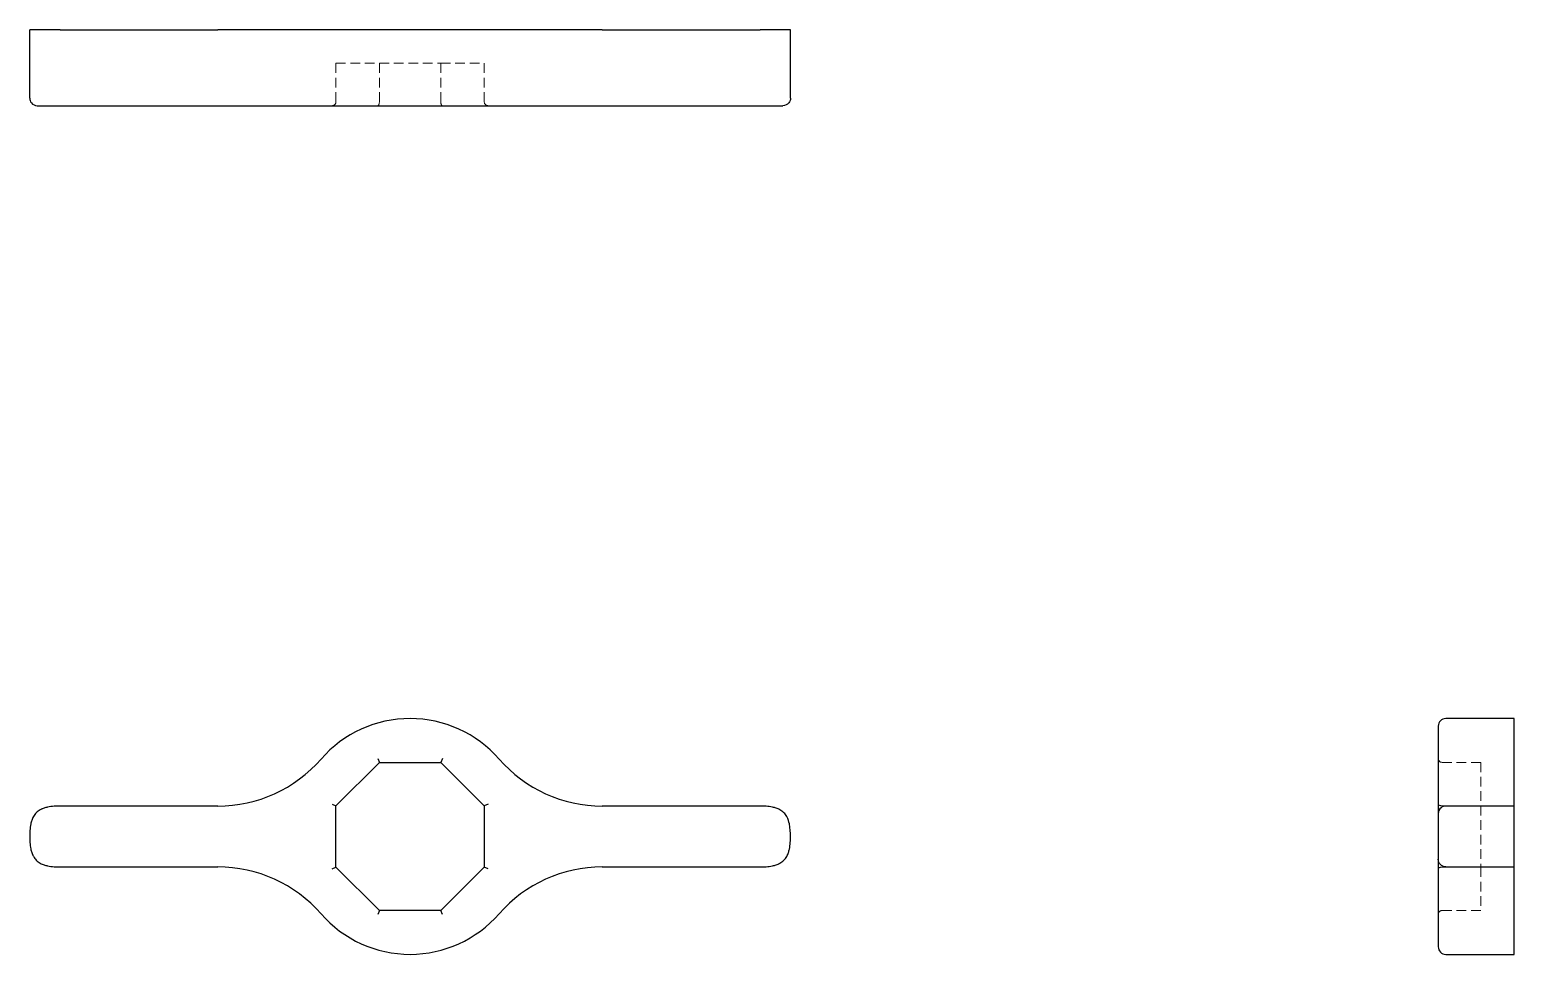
# Model space of a CAD drawing. Header units: millimetres. Extents: x 33 to 228, y 42 to 163.
import ezdxf

# ---------------------------------------------------------------- set-up
doc = ezdxf.new("R2010")
doc.units = ezdxf.units.MM
doc.linetypes.add('HIDDEN', pattern=[1.905, 1.27, -0.635])

msp = doc.modelspace()

# ---------------------------------------------------------------- linework, layer by layer
at = {"color": 7, "linetype": 'Continuous', "lineweight": 25}
for p, q in [((33.04, 154.02), (33.04, 163.01)), ((37.03, 163.01), (57.75, 163.01)), ((71.32, 163.01), (57.75, 163.01)), ((94.67, 163.01), (71.32, 163.01)), ((108.24, 163.01), (94.67, 163.01)), ((108.24, 163.01), (128.96, 163.01)), ((132.95, 154.02), (132.95, 163.01)), ((37.03, 153.02), (57.75, 153.02)), ((57.75, 153.02), (72.07, 153.02)), ((72.07, 153.02), (93.92, 153.02)), ((93.92, 153.02), (108.24, 153.02)), ((108.24, 153.02), (128.96, 153.02)), ((228.01, 72.49), (219.02, 72.49)), ((228.01, 67.17), (228.01, 72.49)), ((218.02, 71.49), (218.02, 66.51)), ((73.25, 61.04), (78.96, 66.74)), ((78.75, 67.24), (78.96, 66.74)), ((78.96, 66.74), (87.03, 66.74)), ((87.24, 67.24), (87.03, 66.74)), ((87.03, 66.74), (92.74, 61.04)), ((218.02, 66.51), (218.02, 60)), ((228.01, 61), (228.01, 67.17)), ((57.75, 61), (37.03, 61)), ((72.75, 61.24), (73.25, 61.04)), ((73.25, 52.96), (73.25, 61.04)), ((93.24, 61.24), (92.74, 61.04)), ((92.74, 61.04), (92.74, 52.96)), ((128.96, 61), (108.24, 61)), ((228.01, 61), (219.02, 61)), ((37.03, 53), (57.75, 53)), ((72.75, 52.76), (73.25, 52.96)), ((78.96, 47.26), (73.25, 52.96)), ((92.74, 52.96), (87.03, 47.26)), ((93.24, 52.76), (92.74, 52.96)), ((108.24, 53), (128.96, 53)), ((218.02, 54), (218.02, 47.49)), ((219.02, 53), (228.01, 53)), ((228.01, 46.83), (228.01, 53)), ((78.96, 47.26), (78.75, 46.76)), ((87.03, 47.26), (78.96, 47.26)), ((87.24, 46.76), (87.03, 47.26)), ((218.02, 47.49), (218.02, 42.51)), ((228.01, 41.51), (228.01, 46.83)), ((219.02, 41.51), (228.01, 41.51))]:
    msp.add_line(p, q, dxfattribs=at)
at = {"color": 7, "linetype": 'HIDDEN', "lineweight": 18}
for p, q in [((73.25, 158.61), (78.96, 158.61)), ((73.25, 153.52), (73.25, 158.61)), ((78.96, 158.61), (87.03, 158.61)), ((78.96, 153.52), (78.96, 158.61)), ((87.03, 158.61), (92.74, 158.61)), ((87.03, 153.52), (87.03, 158.61)), ((92.74, 153.52), (92.74, 158.61)), ((218.52, 66.74), (223.61, 66.74)), ((223.61, 66.74), (223.61, 61.04)), ((218.52, 61.04), (223.61, 61.04)), ((223.61, 61.04), (223.61, 52.96)), ((218.52, 52.96), (223.61, 52.96)), ((223.61, 52.96), (223.61, 47.26)), ((218.52, 47.26), (223.61, 47.26))]:
    msp.add_line(p, q, dxfattribs=at)
at = {"color": 7, "linetype": 'HIDDEN', "lineweight": 18, "flags": 128}
for points in [[(37.03, 61), (37.03, 61)], [(128.96, 61), (128.96, 61)], [(33.04, 57), (33.04, 57)], [(132.95, 57), (132.95, 57)], [(37.03, 53), (37.03, 53)], [(128.96, 53), (128.96, 53)]]:
    msp.add_lwpolyline(points, dxfattribs=at)
at = {"color": 7, "linetype": 'HIDDEN', "lineweight": 18}
for centre, start, end in [((72.75, 153.52), 270, 0), ((93.24, 153.52), 180, 270), ((218.52, 67.24), 180, 270), ((218.52, 46.76), 90, 180)]:
    msp.add_arc(centre, 0.5, start, end, dxfattribs=at)
at = {"color": 7, "linetype": 'Continuous', "lineweight": 25}
for centre, radius, start, end in [((82.99, 57), 15.49, 41.0499, 138.9501), ((219.02, 71.49), 0.999, 90, 180), ((57.75, 78.98), 17.98, 270, 318.9501), ((108.24, 78.98), 17.98, 221.0499, 270), ((57.75, 35.02), 17.98, 41.0499, 90), ((108.24, 35.02), 17.98, 90, 138.9501), ((82.99, 57), 15.49, 221.0499, 318.9501), ((219.02, 42.51), 0.999, 180, 270)]:
    msp.add_arc(centre, radius, start, end, dxfattribs=at)
at = {"color": 7, "linetype": 'HIDDEN', "lineweight": 18}
for centre, major_axis, start_param, end_param in [((78.75, 153.52), (0, 0.5), 3.141593, 4.712389), ((87.24, 153.52), (0, 0.5), 1.570796, 3.141593), ((218.52, 61.24), (0.5, 0), 3.141593, 4.712389), ((218.52, 52.76), (0.5, 0), 1.570796, 3.141593)]:
    msp.add_ellipse(centre, major_axis=major_axis, ratio=0.414214, start_param=start_param, end_param=end_param, dxfattribs=at)
at = {"color": 7, "linetype": 'Continuous', "lineweight": 25}
for points, knots in [([(37.03, 163.01), (36.05, 163.01), (35.38, 163.01), (34.86, 163.01), (34.33, 163.01), (33.96, 163.01), (33.68, 163.01), (33.4, 163.01), (33.21, 163.01), (33.11, 163.01), (33.06, 163.01), (33.04, 163.01), (33.04, 163.01)], [0, 0, 0, 0, 0.28278, 0.28278, 0.28278, 0.5655599, 0.5655599, 0.5655599, 0.8483399, 0.8483399, 0.8483399, 0.9897299, 0.9897299, 0.9897299, 0.9897299]), ([(132.95, 163.01), (132.95, 163.01), (132.85, 163.01), (132.66, 163.01), (132.47, 163.01), (132.2, 163.01), (131.81, 163.01), (131.42, 163.01), (130.92, 163.01), (130.21, 163.01), (129.85, 163.01), (129.45, 163.01), (128.96, 163.01)], [0, 0, 0, 0, 0.28278, 0.28278, 0.28278, 0.5655599, 0.5655599, 0.5655599, 0.8483399, 0.8483399, 0.8483399, 0.9897299, 0.9897299, 0.9897299, 0.9897299]), ([(33.04, 154.02), (33.04, 153.79), (33.22, 153.27), (33.74, 153.02), (34.04, 153.02)], [0, 0, 0, 0, 0.428571, 1, 1, 1, 1]), ([(34.04, 153.02), (34.04, 153.02), (34.04, 153.02), (34.07, 153.02), (34.09, 153.02), (34.16, 153.02), (34.21, 153.02), (34.36, 153.02), (34.47, 153.02), (34.77, 153.02), (34.96, 153.02), (35.35, 153.02), (35.56, 153.02), (35.98, 153.02), (36.19, 153.02), (36.61, 153.02), (36.82, 153.02), (37.03, 153.02)], [0, 0, 0, 0, 0.125, 0.125, 0.25, 0.25, 0.375, 0.375, 0.5, 0.5, 0.625, 0.625, 0.75, 0.75, 0.875, 0.875, 1, 1, 1, 1]), ([(128.96, 153.02), (129.17, 153.02), (129.38, 153.02), (129.8, 153.02), (130.01, 153.02), (130.43, 153.02), (130.64, 153.02), (131.03, 153.02), (131.22, 153.02), (131.52, 153.02), (131.63, 153.02), (131.78, 153.02), (131.83, 153.02), (131.94, 153.02), (131.95, 153.02), (131.95, 153.02)], [0, 0, 0, 0, 0.125, 0.125, 0.25, 0.25, 0.375, 0.375, 0.5, 0.5, 0.625, 0.625, 0.75, 0.75, 1, 1, 1, 1]), ([(132.95, 154.02), (132.95, 153.79), (132.77, 153.27), (132.25, 153.02), (131.95, 153.02)], [0, 0, 0, 0, 0.428571, 1, 1, 1, 1]), ([(37.03, 61), (36.77, 61), (36.24, 60.98), (35.54, 60.9), (35, 60.76), (34.72, 60.65), (34.55, 60.58), (34.29, 60.44), (33.88, 60.15), (33.5, 59.61), (33.29, 59.11), (33.13, 58.5), (33.05, 57.79), (33.04, 57.26), (33.04, 57)], [0, 0, 0, 0, 0.072706, 0.1454119, 0.1817649, 0.1999414, 0.2090297, 0.2181179, 0.2544709, 0.2908239, 0.3271768, 0.3635298, 0.4362358, 0.5089418, 0.5089418, 0.5089418, 0.5089418]), ([(132.95, 57), (132.95, 57.52), (132.92, 58.32), (132.63, 59.35), (132.3, 59.87), (132.09, 60.13), (131.83, 60.35), (131.48, 60.57), (131.07, 60.74), (130.45, 60.9), (129.75, 60.98), (129.22, 61), (128.96, 61)], [0, 0, 0, 0, 0.1454119, 0.2181179, 0.2362944, 0.2544709, 0.2726474, 0.2908239, 0.3271768, 0.3635298, 0.4362358, 0.5089418, 0.5089418, 0.5089418, 0.5089418]), ([(219.02, 61), (218.79, 61), (218.27, 60.81), (218.02, 60.3), (218.02, 60)], [0, 0, 0, 0, 0.428571, 1, 1, 1, 1]), ([(228.01, 57), (228.01, 57.98), (228.01, 58.65), (228.01, 59.18), (228.01, 59.7), (228.01, 60.07), (228.01, 60.36), (228.01, 60.64), (228.01, 60.82), (228.01, 60.92), (228.01, 60.97), (228.01, 61), (228.01, 61)], [0, 0, 0, 0, 0.28278, 0.28278, 0.28278, 0.5655599, 0.5655599, 0.5655599, 0.8483399, 0.8483399, 0.8483399, 0.9897299, 0.9897299, 0.9897299, 0.9897299]), ([(218.02, 60), (218.02, 60), (218.02, 59.99), (218.02, 59.96), (218.02, 59.94), (218.02, 59.87), (218.02, 59.82), (218.02, 59.67), (218.02, 59.57), (218.02, 59.27), (218.02, 59.08), (218.02, 58.68), (218.02, 58.47), (218.02, 57.85), (218.02, 57.42), (218.02, 57)], [0, 0, 0, 0, 0.125, 0.125, 0.25, 0.25, 0.375, 0.375, 0.5, 0.5, 0.625, 0.625, 0.75, 0.75, 1, 1, 1, 1]), ([(33.04, 57), (33.04, 56.74), (33.05, 56.21), (33.13, 55.51), (33.27, 54.97), (33.38, 54.68), (33.46, 54.52), (33.59, 54.26), (33.88, 53.85), (34.43, 53.46), (34.92, 53.26), (35.54, 53.1), (36.24, 53.02), (36.77, 53), (37.03, 53)], [0, 0, 0, 0, 0.072706, 0.1454119, 0.1817649, 0.1999414, 0.2090297, 0.2181179, 0.2544709, 0.2908239, 0.3271768, 0.3635298, 0.4362358, 0.5089418, 0.5089418, 0.5089418, 0.5089418]), ([(128.96, 53), (129.22, 53), (129.75, 53.02), (130.45, 53.1), (130.99, 53.24), (131.27, 53.35), (131.44, 53.42), (131.7, 53.56), (132.11, 53.85), (132.49, 54.39), (132.69, 54.89), (132.86, 55.5), (132.94, 56.21), (132.95, 56.74), (132.95, 57)], [0, 0, 0, 0, 0.072706, 0.1454119, 0.1817649, 0.1999414, 0.2090297, 0.2181179, 0.2544709, 0.2908239, 0.3271768, 0.3635298, 0.4362358, 0.5089418, 0.5089418, 0.5089418, 0.5089418]), ([(218.02, 57), (218.02, 56.79), (218.02, 56.58), (218.02, 56.15), (218.02, 55.94), (218.02, 55.52), (218.02, 55.32), (218.02, 54.92), (218.02, 54.73), (218.02, 54.43), (218.02, 54.33), (218.02, 54.18), (218.02, 54.13), (218.02, 54.06), (218.02, 54.04), (218.02, 54.01), (218.02, 54), (218.02, 54)], [0, 0, 0, 0, 0.125, 0.125, 0.25, 0.25, 0.375, 0.375, 0.5, 0.5, 0.625, 0.625, 0.75, 0.75, 0.875, 0.875, 1, 1, 1, 1]), ([(228.01, 53), (228.01, 53), (228.01, 53.11), (228.01, 53.29), (228.01, 53.48), (228.01, 53.76), (228.01, 54.15), (228.01, 54.53), (228.01, 55.04), (228.01, 55.75), (228.01, 56.1), (228.01, 56.51), (228.01, 57)], [0, 0, 0, 0, 0.28278, 0.28278, 0.28278, 0.5655599, 0.5655599, 0.5655599, 0.8483399, 0.8483399, 0.8483399, 0.9897299, 0.9897299, 0.9897299, 0.9897299]), ([(219.02, 53), (218.76, 53), (218.5, 53.11), (218.13, 53.48), (218.02, 53.74), (218.02, 54)], [0, 0, 0, 0, 0.5, 0.5, 1, 1, 1, 1])]:
    msp.add_open_spline(points, degree=3, knots=knots, dxfattribs=at)

doc.saveas('drawing.dxf')
